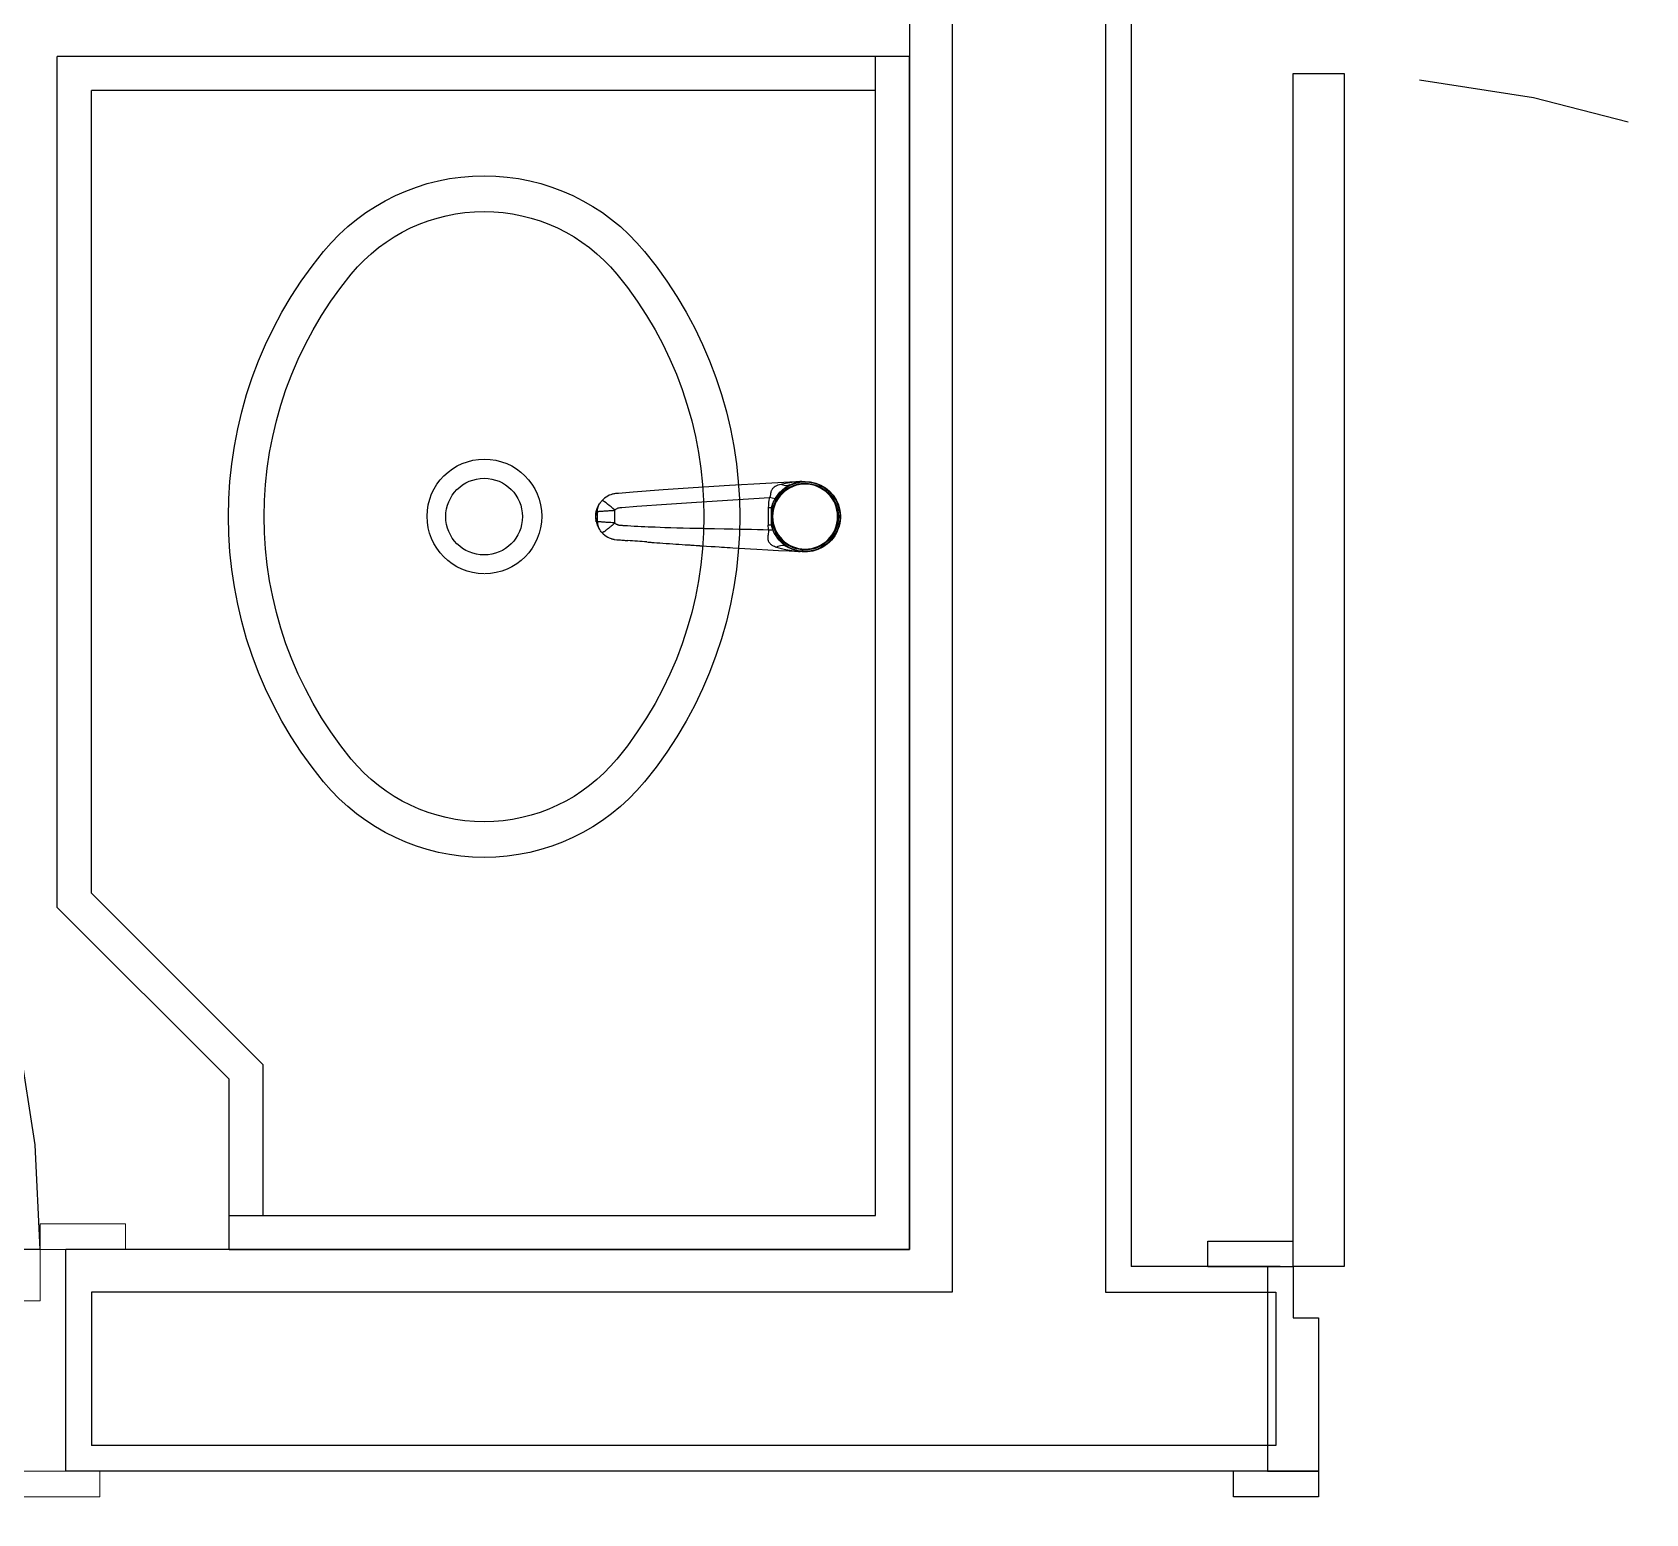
# Model space of a CAD drawing. Header units: millimetres. Extents: x 188.6 to 263.2, y 40.1 to 120.1.
# Drawn here: x 235.648 to 236.595, y 75.655 to 76.524 of the extents above; entities that cross this region are included whole.
import ezdxf

# ---------------------------------------------------------------- set-up
doc = ezdxf.new("R2010")
doc.units = ezdxf.units.MM
doc.linetypes.add('XREF-TIPO$0$HIDDEN2', pattern=[0.1875, 0.125, -0.0625])
doc.layers.add('ARQ', color=8, linetype='Continuous')

# ---------------------------------------------------------------- blocks, each defined once
blk = doc.blocks.new('XREF-TIPO$0$PORTA 70')
at = {"color": 0}
for p, q in [((36.26651, 23.8835), (36.28151, 23.8835)), ((36.26651, 23.8335), (36.26651, 23.8835)), ((36.28151, 23.8335), (36.28151, 23.8835)), ((36.40151, 23.8685), (36.41651, 23.8685)), ((36.40151, 23.8685), (36.40151, 23.8185)), ((36.41651, 23.8685), (36.41651, 23.8185)), ((36.28151, 23.8485), (36.28151, 23.8335)), ((36.40151, 23.8485), (36.28151, 23.8485)), ((36.40151, 23.8185), (36.40151, 23.8485)), ((36.28151, 23.8335), (36.26651, 23.8335)), ((36.31151, 23.8335), (36.28151, 23.8335)), ((36.31151, 23.8185), (36.31151, 23.8335)), ((36.40151, 23.8185), (36.31151, 23.8185)), ((36.41651, 23.8185), (36.40151, 23.8185)), ((36.31151, 23.1485), (36.40151, 23.1485)), ((36.31151, 23.1335), (36.31151, 23.1485)), ((36.40151, 23.1485), (36.41651, 23.1485)), ((36.40151, 23.1185), (36.40151, 23.1485)), ((36.40151, 23.1485), (36.40151, 23.0985)), ((36.41651, 23.1485), (36.41651, 23.0985)), ((36.26651, 23.0835), (36.26651, 23.1335)), ((36.28151, 23.1335), (36.31151, 23.1335)), ((36.28151, 23.0835), (36.28151, 23.1335)), ((36.28151, 23.1185), (36.40151, 23.1185)), ((36.41651, 23.0985), (36.40151, 23.0985)), ((36.28151, 23.0835), (36.26651, 23.0835))]:
    blk.add_line(p, q, dxfattribs=at)
blk.add_lwpolyline([(36.28151, 23.1635), (36.28151, 23.1335), (35.58151, 23.1335), (35.58151, 23.1635)], close=True, dxfattribs=at)
at = {"color": 0, "linetype": 'XREF-TIPO$0$HIDDEN2'}
blk.add_arc((36.28151, 23.1335), 0.7, 90, 180, dxfattribs=at)
blk = doc.blocks.new('XREF-TIPO$0$L59_p')
at = {"color": 252}
blk.add_lwpolyline([(0.15559, 0.09415, 0.358974), (-0.15559, 0.09415, 0.471698), (-0.15559, -0.09415, 0.358974), (0.15559, -0.09415, 0.471698)], format="xyb", close=True, dxfattribs=at)
for points in [[(0.14224, 0.07794, 0.358974), (-0.14224, 0.07794, 0.471698), (-0.14224, -0.07794, 0.358974), (0.14224, -0.07794, 0.471698)], [(0, 0.0225, 1), (0, -0.0225, 1)]]:
    blk.add_lwpolyline(points, format="xyb", close=True)
blk.add_lwpolyline([(0.0335, 0, 336.274616), (0.0335, -0.0004)], format="xyb")
blk = doc.blocks.new('XREF-TIPO$0$1198c35_p')
for p, q in [((-0.01142, 0.01112), (-0.01144, 0.01153)), ((-0.01141, 0.01109), (-0.01142, 0.01112)), ((0.02967, 0.01257), (0.02968, 0.01275)), ((0.02968, 0.01277), (0.02968, 0.01277)), ((0.00396, -0.00539), (0.00396, -0.00726)), ((0.00396, -0.00539), (0.01415, -0.00539)), ((0.01415, -0.00726), (0.00396, -0.00726)), ((0.01415, -0.00539), (0.01415, -0.00726)), ((0.00539, -0.09736), (0.01278, -0.09736)), ((0.02259, -0.09683), (0.02257, -0.097)), ((0.00608, -0.10751), (0.01208, -0.10751))]:
    blk.add_line(p, q)
for points in [[(-0.0088, -0.00253, 0), (-0.00959, 0.00023, 0), (-0.01024, 0.00302, 0), (-0.01088, 0.00654, 0), (-0.01117, 0.00863, 0), (-0.0113, 0.00982, 0), (-0.01136, 0.0105, 0), (-0.01139, 0.01076, 0), (-0.01139, 0.01084, 0), (-0.0114, 0.01092, 0), (-0.01141, 0.01099, 0), (-0.01141, 0.01102, 0), (-0.01141, 0.01105, 0), (-0.01141, 0.01107, 0), (-0.01141, 0.01109, 0), (-0.01142, 0.0111, 0), (-0.01142, 0.01111, 0), (-0.01142, 0.01112, 0)], [(-0.00771, -0.05162, 0), (-0.00777, -0.05077, 0), (-0.00784, -0.04962, 0), (-0.0079, -0.04877, 0), (-0.00796, -0.04786, 0), (-0.00797, -0.04762, 0), (-0.00799, -0.04736, 0), (-0.00801, -0.04711, 0), (-0.00802, -0.04684, 0), (-0.00804, -0.04658, 0), (-0.00806, -0.04631, 0), (-0.00824, -0.04351, 0), (-0.00841, -0.04086, 0), (-0.00857, -0.03838, 0), (-0.00872, -0.03606, 0), (-0.0088, -0.03467, 0), (-0.00891, -0.033, 0), (-0.00901, -0.03135, 0), (-0.00911, -0.02972, 0), (-0.00921, -0.02811, 0), (-0.00942, -0.0246, 0), (-0.00963, -0.02112, 0), (-0.00983, -0.01774, 0), (-0.01004, -0.01408, 0), (-0.01042, -0.00757, 0), (-0.01077, -0.0012, 0), (-0.0111, 0.00503, 0), (-0.01141, 0.01109, 0)], [(0.02966, 0.0125, 0), (0.02852, -0.0088, 0), (0.02726, -0.0301, 0), (0.0259, -0.05139, 0), (0.02469, -0.06893, 0), (0.0234, -0.08646, 0), (0.02272, -0.09523, 0), (0.02264, -0.0962, 0), (0.02261, -0.09664, 0), (0.02259, -0.09683, 0)], [(0.02966, 0.0125, 0), (0.02966, 0.0125, 0), (0.02966, 0.0125, 0), (0.02966, 0.01249, 0), (0.02966, 0.01248, 0), (0.02966, 0.01248, 0), (0.02966, 0.01247, 0), (0.02966, 0.01246, 0), (0.02966, 0.01244, 0), (0.02966, 0.01239, 0), (0.02965, 0.01234, 0), (0.02965, 0.01228, 0), (0.02964, 0.01212, 0), (0.02957, 0.01122, 0), (0.0295, 0.01031, 0), (0.02909, 0.00661, 0), (0.0285, 0.00291, 0), (0.02794, 0.00022, 0)], [(-0.00864, 0.00363, 0), (-0.00813, 0.00248, 0), (-0.00792, 0.0012, 0), (-0.00801, -0.00018, 0), (-0.0084, -0.00161, 0), (-0.0088, -0.00253, 0)], [(-0.00864, 0.00363, 0), (-0.00817, 0.00291, 0), (-0.00748, 0.00195, 0), (-0.00673, 0.00103, 0), (-0.00576, 0, 0), (-0.00471, -0.00095, 0), (-0.00352, -0.00188, 0), (-0.00226, -0.00273, 0), (-0.00138, -0.00325, 0), (-0.00047, -0.00373, 0), (0.00046, -0.00418, 0), (0.00142, -0.00458, 0)], [(0.01943, -0.00326, 0), (0.02053, -0.00258, 0), (0.02197, -0.00155, 0), (0.02333, -0.00041, 0), (0.02422, 0.00044, 0), (0.02505, 0.00135, 0), (0.02573, 0.00218, 0), (0.02636, 0.00305, 0), (0.02705, 0.00416, 0), (0.02766, 0.00532, 0)], [(0.02794, 0.00022, 0), (0.02771, -0.00069, 0), (0.02744, -0.00157, 0), (0.02711, -0.00243, 0), (0.0267, -0.00323, 0), (0.02639, -0.00372, 0), (0.02604, -0.00418, 0), (0.02578, -0.00447, 0), (0.02548, -0.00473, 0), (0.02517, -0.00498, 0), (0.02482, -0.0052, 0), (0.02445, -0.00539, 0), (0.02418, -0.0055, 0), (0.0239, -0.0056, 0), (0.02361, -0.00569, 0), (0.02325, -0.00578, 0), (0.02269, -0.00588, 0), (0.02211, -0.00596, 0), (0.02171, -0.00603, 0), (0.02132, -0.0061, 0), (0.02093, -0.00621, 0), (0.02075, -0.00628, 0), (0.02058, -0.00635, 0), (0.02042, -0.00643, 0), (0.02026, -0.00653, 0)], [(0.02766, 0.00532, 0), (0.02728, 0.00416, 0), (0.0272, 0.00289, 0), (0.02743, 0.00155, 0), (0.02794, 0.00022, 0)], [(0.00114, -0.00712, 0), (0.00114, -0.00712, 0), (0.00095, -0.00708, 0), (0.00076, -0.00706, 0), (0.00056, -0.00706, 0), (0.00026, -0.00707, 0), (-0.00005, -0.00711, 0), (-0.00083, -0.00726, 0), (-0.00162, -0.00741, 0), (-0.00215, -0.00749, 0), (-0.00267, -0.00755, 0), (-0.00303, -0.00757, 0), (-0.00338, -0.00757, 0), (-0.00372, -0.00756, 0), (-0.00398, -0.00754, 0), (-0.00424, -0.0075, 0), (-0.00454, -0.00744, 0), (-0.00483, -0.00737, 0), (-0.00512, -0.00727, 0), (-0.00553, -0.0071, 0), (-0.00592, -0.00688, 0), (-0.00614, -0.00674, 0), (-0.00635, -0.00658, 0), (-0.00675, -0.00624, 0), (-0.00708, -0.00589, 0), (-0.00738, -0.0055, 0), (-0.00766, -0.0051, 0), (-0.00804, -0.00442, 0), (-0.00837, -0.0037, 0), (-0.00859, -0.00313, 0), (-0.0088, -0.00253, 0)], [(0.00114, -0.00712, 0), (0.00124, -0.01027, 0), (0.00133, -0.01363, 0), (0.00142, -0.0172, 0), (0.00151, -0.02097, 0), (0.00159, -0.02447, 0), (0.00166, -0.02812, 0), (0.00169, -0.02926, 0), (0.00171, -0.03025, 0), (0.00173, -0.03124, 0), (0.00175, -0.03224, 0), (0.00177, -0.03323, 0), (0.00187, -0.03887, 0), (0.00198, -0.04452, 0), (0.002, -0.04563, 0), (0.00203, -0.04674, 0), (0.00205, -0.04785, 0), (0.00207, -0.04896, 0), (0.0021, -0.05006, 0), (0.00212, -0.05116, 0), (0.00215, -0.05227, 0), (0.00217, -0.05337, 0), (0.00226, -0.0572, 0), (0.00236, -0.0609, 0), (0.00247, -0.06445, 0), (0.00257, -0.06787, 0), (0.00267, -0.07076, 0), (0.00278, -0.07354, 0), (0.0028, -0.07425, 0), (0.00283, -0.07495, 0), (0.00286, -0.07564, 0), (0.00289, -0.07633, 0), (0.00292, -0.07701, 0), (0.00295, -0.07768, 0), (0.00304, -0.07978, 0), (0.00314, -0.08185, 0), (0.00324, -0.08389, 0), (0.00335, -0.08589, 0), (0.00346, -0.08787, 0), (0.00357, -0.08982, 0), (0.0036, -0.09021, 0), (0.00362, -0.0906, 0), (0.00365, -0.09099, 0), (0.00367, -0.09137, 0), (0.00369, -0.09174, 0), (0.00372, -0.09212, 0), (0.00374, -0.09249, 0), (0.00377, -0.09286, 0), (0.00379, -0.09326, 0), (0.00382, -0.09361, 0), (0.00384, -0.09391, 0), (0.00387, -0.09417, 0), (0.00388, -0.09437, 0), (0.00391, -0.09458, 0), (0.00394, -0.09479, 0), (0.00398, -0.09498, 0), (0.00402, -0.09516, 0), (0.00407, -0.09533, 0), (0.00412, -0.09549, 0), (0.00418, -0.09563, 0), (0.00434, -0.09596, 0), (0.00452, -0.09628, 0), (0.00471, -0.09658, 0), (0.00492, -0.09686, 0), (0.00515, -0.09712, 0), (0.00539, -0.09736, 0)], [(0.01278, -0.09736, 0), (0.01309, -0.09705, 0), (0.01337, -0.09672, 0), (0.01362, -0.09637, 0), (0.01385, -0.09599, 0), (0.014, -0.09568, 0), (0.01414, -0.09536, 0), (0.01429, -0.09482, 0), (0.01437, -0.09426, 0), (0.01441, -0.0937, 0), (0.01445, -0.09313, 0), (0.01513, -0.08439, 0), (0.01642, -0.0669, 0), (0.01762, -0.0494, 0), (0.01899, -0.02797, 0), (0.02026, -0.00653, 0)], [(0.02026, -0.00653, 0), (0.01877, -0.00685, 0), (0.01725, -0.00708, 0), (0.01571, -0.00722, 0), (0.01415, -0.00726, 0)], [(0.01943, -0.00326, 0), (0.01988, -0.00507, 0), (0.02026, -0.00653, 0)], [(-0.00583, -0.07845, 0), (-0.00589, -0.07765, 0), (-0.00592, -0.07716, 0), (-0.00596, -0.07666, 0), (-0.006, -0.07616, 0), (-0.00604, -0.07564, 0), (-0.00607, -0.07513, 0), (-0.0061, -0.07482, 0), (-0.00612, -0.0745, 0), (-0.00614, -0.07418, 0), (-0.00626, -0.07258, 0), (-0.00638, -0.07088, 0), (-0.00651, -0.06906, 0), (-0.00664, -0.06718, 0), (-0.00678, -0.06519, 0), (-0.00692, -0.06318, 0), (-0.00704, -0.06143, 0), (-0.00717, -0.05966, 0), (-0.00729, -0.05788, 0), (-0.00741, -0.05609, 0), (-0.00744, -0.05557, 0), (-0.00748, -0.05505, 0), (-0.00749, -0.05492, 0), (-0.00749, -0.05482, 0), (-0.00751, -0.05465, 0), (-0.00752, -0.05442, 0), (-0.00755, -0.05397, 0), (-0.00759, -0.05338, 0), (-0.00764, -0.05266, 0), (-0.0077, -0.05179, 0), (-0.00771, -0.05162, 0)], [(-0.00392, -0.09917, 0), (-0.00398, -0.09894, 0), (-0.00411, -0.09844, 0), (-0.00423, -0.09792, 0), (-0.00428, -0.09765, 0), (-0.00429, -0.09754, 0), (-0.0043, -0.09748, 0), (-0.00431, -0.09746, 0), (-0.00431, -0.09744, 0), (-0.00431, -0.09743, 0), (-0.00431, -0.09743, 0), (-0.00431, -0.09743, 0), (-0.00431, -0.09743, 0), (-0.00431, -0.09743, 0), (-0.00431, -0.09743, 0), (-0.00431, -0.09743, 0), (-0.00447, -0.09616, 0), (-0.00453, -0.09542, 0), (-0.00459, -0.09472, 0), (-0.00465, -0.09395, 0), (-0.0047, -0.09325, 0), (-0.00476, -0.09255, 0), (-0.00481, -0.09183, 0), (-0.00486, -0.09127, 0), (-0.0049, -0.09072, 0), (-0.00494, -0.09016, 0), (-0.00498, -0.08969, 0)], [(-0.00024, -0.10489, 0), (-0.00103, -0.1041, 0), (-0.00175, -0.10325, 0), (-0.0024, -0.10234, 0), (-0.00297, -0.10138, 0), (-0.00331, -0.10071, 0), (-0.0036, -0.10006, 0), (-0.00383, -0.09942, 0), (-0.00392, -0.09917, 0)], [(0.00539, -0.09736, 0), (0.00503, -0.09774, 0), (0.00466, -0.09814, 0), (0.00429, -0.09854, 0), (0.00391, -0.09896, 0), (0.00353, -0.09939, 0), (0.00316, -0.09982, 0), (0.00278, -0.10026, 0), (0.00242, -0.10069, 0), (0.00207, -0.10111, 0), (0.00174, -0.10153, 0), (0.00142, -0.10194, 0), (0.00113, -0.10232, 0), (0.00086, -0.10269, 0), (0.00061, -0.10303, 0), (0.0004, -0.10335, 0), (0.00021, -0.10364, 0), (0.00005, -0.10391, 0), (-0.00007, -0.10414, 0), (-0.00017, -0.10434, 0), (-0.00024, -0.10451, 0), (-0.00027, -0.10465, 0), (-0.00029, -0.10476, 0), (-0.00028, -0.10484, 0), (-0.00024, -0.10489, 0)], [(0.00539, -0.09736, 0), (0.00543, -0.09809, 0), (0.00548, -0.09883, 0), (0.00552, -0.09957, 0), (0.00557, -0.10031, 0), (0.00561, -0.10097, 0), (0.00565, -0.10162, 0), (0.0057, -0.10231, 0), (0.00574, -0.10298, 0), (0.00579, -0.10362, 0), (0.00583, -0.10422, 0), (0.00586, -0.10463, 0), (0.00589, -0.10501, 0), (0.00591, -0.10537, 0), (0.00595, -0.10585, 0), (0.00598, -0.10627, 0), (0.00601, -0.10665, 0), (0.00603, -0.10694, 0), (0.00605, -0.10718, 0), (0.00607, -0.10737, 0), (0.00608, -0.10751, 0)], [(0.01208, -0.10751, 0), (0.01209, -0.10739, 0), (0.01211, -0.10722, 0), (0.01212, -0.10702, 0), (0.01214, -0.10678, 0), (0.01217, -0.10646, 0), (0.0122, -0.10609, 0), (0.01223, -0.10568, 0), (0.01226, -0.10522, 0), (0.0123, -0.10472, 0), (0.01234, -0.10418, 0), (0.01238, -0.1036, 0), (0.01242, -0.103, 0), (0.01246, -0.10237, 0), (0.01249, -0.10197, 0), (0.01254, -0.10127, 0), (0.01258, -0.10055, 0), (0.01263, -0.09981, 0), (0.01267, -0.09908, 0), (0.01271, -0.09856, 0), (0.01274, -0.09805, 0), (0.01278, -0.09736, 0)], [(0.01278, -0.09736, 0), (0.01376, -0.09842, 0), (0.01471, -0.0995, 0), (0.0156, -0.10055, 0), (0.01641, -0.10155, 0), (0.0171, -0.10246, 0), (0.01767, -0.10327, 0), (0.01808, -0.10394, 0), (0.01834, -0.10445, 0), (0.01842, -0.10479, 0), (0.01838, -0.10493, 0)], [(0.02219, -0.09887, 0), (0.02219, -0.09887, 0), (0.02191, -0.0997, 0), (0.02155, -0.10058, 0), (0.02112, -0.10143, 0), (0.02055, -0.10237, 0), (0.01991, -0.10327, 0), (0.01918, -0.10413, 0), (0.01838, -0.10493, 0)], [(0.02257, -0.097, 0), (0.02257, -0.097, 0), (0.02251, -0.09747, 0), (0.02243, -0.09794, 0), (0.02232, -0.09841, 0), (0.02219, -0.09887, 0), (0.02219, -0.09887, 0)], [(0.00608, -0.10751, 0), (0.00469, -0.10745, 0), (0.00334, -0.10714, 0), (0.00207, -0.1066, 0), (0.00155, -0.10629, 0)], [(0.00594, -0.10815, 0), (0.00559, -0.10807, 0), (0.00505, -0.10792, 0), (0.00453, -0.10775, 0), (0.00403, -0.10757, 0), (0.00355, -0.10737, 0), (0.00301, -0.10712, 0), (0.0025, -0.10685, 0), (0.00206, -0.10661, 0)], [(0.00608, -0.10751, 0), (0.00644, -0.10772, 0), (0.00687, -0.10793, 0), (0.00722, -0.10807, 0), (0.00742, -0.10814, 0), (0.00765, -0.1082, 0), (0.00783, -0.10825, 0), (0.00792, -0.10827, 0), (0.00803, -0.10828, 0), (0.00807, -0.10829, 0)], [(0.00807, -0.10829, 0), (0.00705, -0.10835, 0), (0.00704, -0.10834, 0)], [(0.00704, -0.10834, 0), (0.00801, -0.10843, 0), (0.00876, -0.10845, 0), (0.00952, -0.10845, 0), (0.01027, -0.10842, 0), (0.01103, -0.10835, 0)], [(0.00807, -0.10829, 0), (0.00825, -0.10832, 0), (0.00843, -0.10835, 0), (0.00851, -0.10836, 0), (0.00859, -0.10837, 0), (0.00868, -0.10838, 0), (0.00877, -0.10839, 0), (0.00886, -0.1084, 0), (0.0089, -0.1084, 0), (0.00894, -0.1084, 0), (0.00899, -0.1084, 0), (0.00903, -0.1084, 0), (0.00907, -0.1084, 0), (0.00912, -0.1084, 0), (0.00918, -0.1084, 0), (0.00923, -0.10839, 0), (0.00928, -0.10839, 0), (0.00941, -0.10838, 0), (0.00953, -0.10837, 0), (0.00965, -0.10835, 0), (0.00976, -0.10834, 0), (0.01005, -0.10829, 0)], [(0.01005, -0.10829, 0), (0.01019, -0.10827, 0), (0.01032, -0.10824, 0), (0.01045, -0.10821, 0), (0.01067, -0.10815, 0), (0.01087, -0.10809, 0), (0.01106, -0.10803, 0), (0.01136, -0.1079, 0), (0.01163, -0.10777, 0), (0.01208, -0.10751, 0)], [(0.01103, -0.10835, 0), (0.01005, -0.10829, 0)], [(0.01208, -0.10751, 0), (0.01348, -0.10745, 0), (0.01483, -0.10714, 0), (0.01609, -0.1066, 0), (0.01661, -0.10629, 0)], [(0.01838, -0.10493, 0), (0.018, -0.10526, 0), (0.01761, -0.10558, 0), (0.01721, -0.10588, 0), (0.01707, -0.10598, 0), (0.01697, -0.10605, 0), (0.01687, -0.10612, 0), (0.01676, -0.10619, 0), (0.01672, -0.10622, 0), (0.01668, -0.10625, 0), (0.01664, -0.10627, 0), (0.01663, -0.10628, 0), (0.01662, -0.10628, 0), (0.01661, -0.10629, 0)]]:
    blk.add_polyline3d(points)
blk.add_circle((0.00905, 0.01435), 0.01905)
for centre, radius, start, end in [((0.00905, 0.01435), 0.02069, 0, 211.20826), ((0.00905, 0.01435), 0.02039, 284.46664, 255.53336), ((0.00905, 0.01435), 0.01954, 0, 180), ((0.00905, 0.01435), 0.01954, 180, 0), ((0.00905, 0.01435), 0.01954, 180, 270), ((0.00905, 0.01435), 0.01954, 270, 0), ((0.00905, 0.01435), 0.02069, 334.10447, 0), ((-0.56805, 0.05513), 0.57259, 353.75954, 354.01498), ((0.0039, 0.01927), 0.02653, 264.04055, 270.13401), ((0.00895, 0.01453), 0.02054, 248.47374, 255.93241), ((0.00916, 0.01452), 0.02053, 284.0619, 300.00272), ((3.00949, 0.1438), 3.0235, 184.21554, 184.42916), ((0.00892, -0.09499), 0.01349, 227.24072, 236.8896), ((0.00835, -0.09754), 0.01089, 257.22833, 263.09632), ((0.00981, -0.09756), 0.01086, 276.44562, 282.36143), ((0.00922, -0.09493), 0.01355, 282.40009, 303.03323)]:
    blk.add_arc(centre, radius, start, end)
blk = doc.blocks.new('XREF-TIPO$0$A$C2D591F4F')
at = {"color": 0}
blk.add_blockref('XREF-TIPO$0$L59_p', (0.2, 0.209), dxfattribs=at)
at = {"color": 0, "rotation": 180}
blk.add_blockref('XREF-TIPO$0$1198c35_p', (0.20905, 0.03499), dxfattribs=at)
blk = doc.blocks.new('XREF-TIPO$0$A$C6B2603DF')
at = {"color": 0}
for p, q in [((0.00075, 0.7), (0.50075, 0.7)), ((0.50075, 0.20075), (0.50075, 0.7)), ((0.02075, 0.68), (0.48075, 0.68)), ((0.48075, 0.20903), (0.48075, 0.68)), ((0.38, 0.10828), (0.48075, 0.20903)), ((0.4, 0.1), (0.50075, 0.20075)), ((0.38, 0.02), (0.38, 0.10828)), ((0.4, 0), (0.4, 0.1))]:
    blk.add_line(p, q, dxfattribs=at)
for points in [[(0.4, 0), (0.00075, 0), (0.00075, 0.7)], [(0.4, 0.02), (0.02075, 0.02), (0.02075, 0.7)]]:
    blk.add_lwpolyline(points, dxfattribs=at)
at = {"color": 0, "rotation": 270}
blk.add_blockref('XREF-TIPO$0$A$C2D591F4F', (0.04137, 0.63), dxfattribs=at)
blk = doc.blocks.new('XREF-TIPO$0$A$C281A5909')
at = {"color": 0}
for p, q in [((0.05, 0.755), (0.08, 0.755)), ((0.05, 0.155), (0.05, 0.755)), ((0.08, 0.755), (0.05, 0.755)), ((0.05, 0.755), (0.05, 0.155)), ((0.08, 0.755), (0.08, 0.155)), ((0.08, 0.155), (0.08, 0.755)), ((0.035, 0.015), (0.035, 0.155)), ((0.08, 0.155), (0.05, 0.155)), ((0.05, 0.155), (0.08, 0.155)), ((0.65, 0.155), (0.08, 0.155)), ((0.665, 0.025), (0.665, 0.155))]:
    blk.add_line(p, q, dxfattribs=at)
at = {"color": 0, "lineweight": 13}
for p, q in [((0, 0.155), (0, 0.17)), ((0, 0.17), (0.05, 0.17)), ((0.65, 0.155), (0.65, 0.17)), ((0.65, 0.17), (0.7, 0.17)), ((0.7, 0.17), (0.7, 0.155)), ((0, 0.155), (0.05, 0.155)), ((0.05, 0.155), (0.035, 0.155)), ((0.05, 0.155), (0.05, 0.125)), ((0.665, 0.155), (0.65, 0.155)), ((0.65, 0.125), (0.65, 0.155)), ((0.65, 0.155), (0.7, 0.155)), ((0.05, 0.125), (0.065, 0.125)), ((0.065, 0.125), (0.065, 0.025)), ((0.635, 0.025), (0.635, 0.125)), ((0.635, 0.125), (0.65, 0.125)), ((0.065, 0.025), (0.015, 0.025)), ((0.035, 0.025), (0.065, 0.025)), ((0.065, 0.025), (0.065, 0.01)), ((0.635, 0.025), (0.665, 0.025)), ((0.635, 0.01), (0.635, 0.025)), ((0.685, 0.025), (0.635, 0.025)), ((0.685, 0.025), (0.685, 0.01)), ((0.015, 0), (0.015, 0.015)), ((0.065, 0.01), (0.015, 0.01)), ((0.685, 0.01), (0.635, 0.01))]:
    blk.add_line(p, q, dxfattribs=at)
at = {"color": 0, "linetype": 'XREF-TIPO$0$HIDDEN2'}
blk.add_arc((0.05, 0.155), 0.6, 0, 90, dxfattribs=at)

msp = doc.modelspace()

# ---------------------------------------------------------------- linework, layer by layer
at = {"layer": 'ARQ'}
for p, q in [((236.29318, 78.17457), (236.29318, 75.79957)), ((236.29318, 78.17457), (236.29318, 75.79957)), ((236.27818, 78.16457), (236.27818, 75.78457)), ((236.27818, 78.16457), (236.27818, 75.78457)), ((236.18818, 77.98457), (236.18818, 75.78457)), ((236.18818, 77.98457), (236.18818, 75.78457)), ((236.16318, 77.18957), (236.16318, 75.80957)), ((236.16318, 77.18957), (236.16318, 75.80957)), ((236.16318, 75.80957), (235.66818, 75.80957)), ((236.16318, 75.80957), (235.66818, 75.80957)), ((236.38068, 75.79957), (236.29318, 75.79957)), ((236.38068, 75.79957), (236.29318, 75.79957)), ((236.18818, 75.78457), (235.68318, 75.78457)), ((235.68318, 75.78457), (235.68318, 75.69457)), ((236.18818, 75.78457), (235.68318, 75.78457)), ((235.68318, 75.78457), (235.68318, 75.69457)), ((236.27818, 75.78457), (236.37818, 75.78457)), ((236.27818, 75.78457), (236.37818, 75.78457)), ((236.37818, 75.78457), (236.37818, 75.69457)), ((236.37818, 75.78457), (236.37818, 75.69457)), ((236.37818, 75.69457), (235.68318, 75.69457)), ((236.37818, 75.69457), (235.68318, 75.69457)), ((236.38818, 75.67957), (235.66818, 75.67957)), ((236.38818, 75.67957), (235.66818, 75.67957))]:
    msp.add_line(p, q, dxfattribs=at)

# ---------------------------------------------------------------- block references
at = {"layer": 'ARQ', "xscale": -1}
msp.add_blockref('XREF-TIPO$0$A$C6B2603DF', (236.16393, 75.80957), dxfattribs=at)
msp.add_blockref('XREF-TIPO$0$A$C6B2603DF', (236.16393, 75.80957), dxfattribs=at)
at = {"layer": 'ARQ', "rotation": 270}
msp.add_blockref('XREF-TIPO$0$PORTA 70', (213.25468, 112.08108), dxfattribs=at)
msp.add_blockref('XREF-TIPO$0$PORTA 70', (213.25468, 112.08108), dxfattribs=at)
at = {"layer": 'ARQ'}
msp.add_blockref('XREF-TIPO$0$A$C281A5909', (235.00318, 75.65457), dxfattribs=at)
msp.add_blockref('XREF-TIPO$0$A$C281A5909', (235.00318, 75.65457), dxfattribs=at)

doc.saveas('drawing.dxf')
